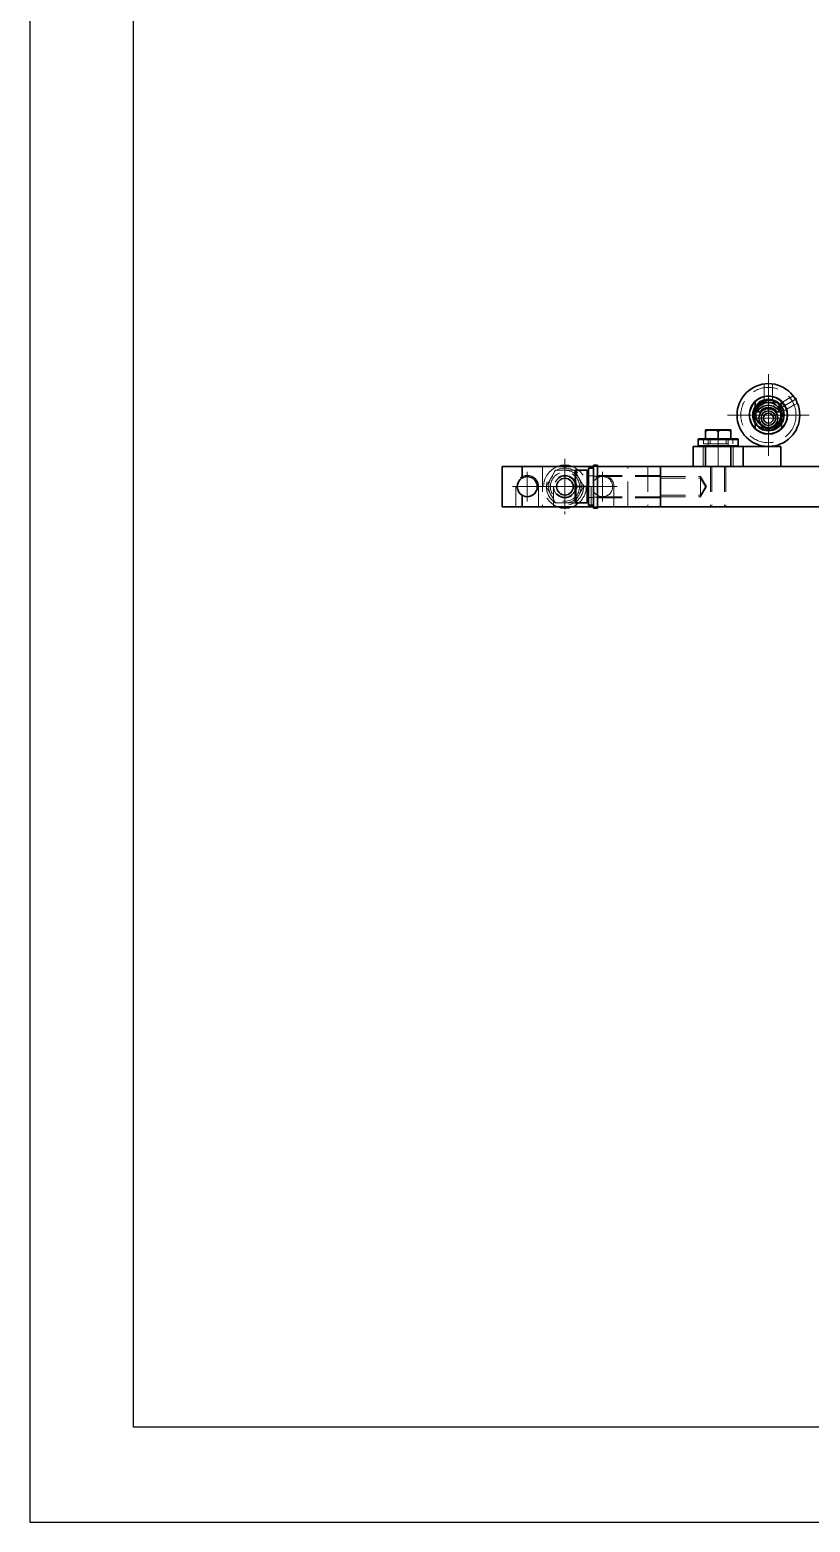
# Model space of a CAD drawing. Header units: millimetres. Extents: x 5606 to 13175, y -3239 to -2051.
# Drawn here: x 5606 to 5916, y -3239 to -2645 of the extents above; entities that cross this region are included whole.
import ezdxf

# ---------------------------------------------------------------- set-up
doc = ezdxf.new("R2010")
doc.units = ezdxf.units.MM
doc.linetypes.add('CENTER-HOKUTO', pattern=[23, 20, -1, 1, -1])
doc.linetypes.add('HIDDEN-HOKUTO', pattern=[3.8, 2.5, -1.3])
doc.layers.add('AM_7', color=2, linetype='CENTER-HOKUTO', lineweight=30)
doc.layers.add('AM_HID', color=1, linetype='HIDDEN-HOKUTO', lineweight=25)
doc.layers.add('title_frame', color=7, linetype='Continuous')

msp = doc.modelspace()

# ---------------------------------------------------------------- linework, layer by layer
at = {"color": 7, "lineweight": 35, "ltscale": 0.049123}
for p, q in [((5894.448, -2795.132), (5894.448, -2793.167)), ((5904.948, -2795.132), (5904.948, -2793.167)), ((5894.448, -2803.88), (5894.448, -2801.915)), ((5904.948, -2803.88), (5904.948, -2801.915))]:
    msp.add_line(p, q, dxfattribs=at)
at = {"color": 7, "lineweight": 35, "ltscale": 0.034324}
msp.add_line((5894.859, -2797.279), (5896.232, -2797.279), dxfattribs=at)
at = {"color": 7, "lineweight": 35, "ltscale": 0.082915}
for p, q in [((5896.381, -2793.539), (5899.698, -2793.539)), ((5899.698, -2803.539), (5896.381, -2803.539))]:
    msp.add_line(p, q, dxfattribs=at)
at = {"color": 7, "lineweight": 35, "ltscale": 0.082916}
for p, q in [((5899.698, -2793.539), (5903.015, -2793.539)), ((5903.015, -2803.539), (5899.698, -2803.539))]:
    msp.add_line(p, q, dxfattribs=at)
at = {"color": 7, "lineweight": 35, "ltscale": 0.034323}
msp.add_line((5903.164, -2797.279), (5904.537, -2797.279), dxfattribs=at)
at = {"color": 7, "lineweight": 35, "ltscale": 0.007071}
for p, q in [((5871.898, -2808.039), (5871.698, -2808.239)), ((5887.498, -2808.039), (5887.698, -2808.239))]:
    msp.add_line(p, q, dxfattribs=at)
at = {"color": 7, "lineweight": 35, "ltscale": 0.4}
for p, q in [((5871.698, -2808.239), (5887.698, -2808.239)), ((5871.698, -2810.838), (5887.698, -2810.838)), ((5793.698, -2819.023), (5793.698, -2835.023)), ((5831.698, -2819.023), (5831.698, -2835.023)), ((5856.698, -2835.023), (5856.698, -2819.023))]:
    msp.add_line(p, q, dxfattribs=at)
at = {"color": 7, "lineweight": 35, "ltscale": 0.064999}
for p, q in [((5871.698, -2808.239), (5871.698, -2810.838)), ((5887.698, -2808.239), (5887.698, -2810.838))]:
    msp.add_line(p, q, dxfattribs=at)
at = {"color": 7, "lineweight": 35, "ltscale": 0.389999}
msp.add_line((5887.498, -2808.039), (5871.898, -2808.039), dxfattribs=at)
at = {"color": 7, "lineweight": 35, "ltscale": 0.011186}
for p, q in [((5874.698, -2804.871), (5874.698, -2804.424)), ((5884.698, -2804.424), (5884.698, -2804.871))]:
    msp.add_line(p, q, dxfattribs=at)
at = {"color": 7, "lineweight": 35, "ltscale": 0.25}
for p, q in [((5874.698, -2804.424), (5884.698, -2804.424)), ((5884.698, -2811.023), (5874.698, -2811.023))]:
    msp.add_line(p, q, dxfattribs=at)
at = {"color": 7, "lineweight": 35, "ltscale": 0.076314}
for p, q in [((5874.698, -2807.924), (5874.698, -2804.871)), ((5879.698, -2807.924), (5879.698, -2804.871)), ((5884.698, -2807.924), (5884.698, -2804.871))]:
    msp.add_line(p, q, dxfattribs=at)
at = {"color": 7, "lineweight": 35, "ltscale": 0.125}
for p, q in [((5874.698, -2807.924), (5879.698, -2807.924)), ((5879.698, -2807.924), (5884.698, -2807.924)), ((5869.698, -2811.023), (5874.698, -2811.023)), ((5884.698, -2811.023), (5889.698, -2811.023))]:
    msp.add_line(p, q, dxfattribs=at)
at = {"color": 7, "lineweight": 35, "ltscale": 0.002875}
for p, q in [((5875.258, -2807.924), (5875.258, -2808.039)), ((5884.138, -2807.924), (5884.138, -2808.039))]:
    msp.add_line(p, q, dxfattribs=at)
at = {"color": 7, "lineweight": 35, "ltscale": 8.39233e-05}
msp.add_line((5881.078, -2804.424), (5881.081, -2804.424), dxfattribs=at)
at = {"color": 7, "lineweight": 35, "ltscale": 0.00025177}
msp.add_line((5881.081, -2804.424), (5881.091, -2804.424), dxfattribs=at)
at = {"color": 7, "lineweight": 35, "ltscale": 0.000421143}
msp.add_line((5881.091, -2804.424), (5881.108, -2804.424), dxfattribs=at)
at = {"color": 7, "lineweight": 35, "ltscale": 0.0005867}
msp.add_line((5881.108, -2804.424), (5881.132, -2804.424), dxfattribs=at)
at = {"color": 7, "lineweight": 35, "ltscale": 0.000756836}
msp.add_line((5881.132, -2804.424), (5881.162, -2804.424), dxfattribs=at)
at = {"color": 7, "lineweight": 35, "ltscale": 0.00092392}
msp.add_line((5881.162, -2804.424), (5881.199, -2804.424), dxfattribs=at)
at = {"color": 7, "lineweight": 35, "ltscale": 0.001091}
msp.add_line((5881.199, -2804.424), (5881.242, -2804.424), dxfattribs=at)
at = {"color": 7, "lineweight": 35, "ltscale": 0.00126}
msp.add_line((5881.242, -2804.424), (5881.293, -2804.424), dxfattribs=at)
at = {"color": 7, "lineweight": 35, "ltscale": 0.001428}
msp.add_line((5881.293, -2804.424), (5881.35, -2804.424), dxfattribs=at)
at = {"color": 7, "lineweight": 35, "ltscale": 0.001596}
msp.add_line((5881.35, -2804.424), (5881.414, -2804.424), dxfattribs=at)
at = {"color": 7, "lineweight": 35, "ltscale": 0.001715}
msp.add_line((5881.414, -2804.424), (5881.482, -2804.424), dxfattribs=at)
at = {"color": 7, "lineweight": 35, "ltscale": 0.001788}
msp.add_line((5881.482, -2804.424), (5881.554, -2804.424), dxfattribs=at)
at = {"color": 7, "lineweight": 35, "ltscale": 0.001861}
msp.add_line((5881.554, -2804.424), (5881.628, -2804.424), dxfattribs=at)
at = {"color": 7, "lineweight": 35, "ltscale": 0.001931}
msp.add_line((5881.628, -2804.424), (5881.706, -2804.424), dxfattribs=at)
at = {"color": 7, "lineweight": 35, "ltscale": 0.002005}
msp.add_line((5881.706, -2804.424), (5881.786, -2804.424), dxfattribs=at)
at = {"color": 7, "lineweight": 35, "ltscale": 0.002076}
msp.add_line((5881.786, -2804.424), (5881.869, -2804.424), dxfattribs=at)
at = {"color": 7, "lineweight": 35, "ltscale": 0.002148}
msp.add_line((5881.869, -2804.424), (5881.955, -2804.424), dxfattribs=at)
at = {"color": 7, "lineweight": 35, "ltscale": 0.00222}
msp.add_line((5881.955, -2804.424), (5882.044, -2804.424), dxfattribs=at)
at = {"color": 7, "lineweight": 35, "ltscale": 0.002293}
msp.add_line((5882.044, -2804.424), (5882.135, -2804.424), dxfattribs=at)
at = {"color": 7, "lineweight": 35, "ltscale": 0.002363}
msp.add_line((5882.135, -2804.424), (5882.23, -2804.424), dxfattribs=at)
at = {"color": 7, "lineweight": 35, "ltscale": 0.002344}
msp.add_line((5882.23, -2804.424), (5882.324, -2804.424), dxfattribs=at)
at = {"color": 7, "lineweight": 35, "ltscale": 0.002233}
msp.add_line((5882.324, -2804.424), (5882.413, -2804.424), dxfattribs=at)
at = {"color": 7, "lineweight": 35, "ltscale": 0.00212}
msp.add_line((5882.413, -2804.424), (5882.498, -2804.424), dxfattribs=at)
at = {"color": 7, "lineweight": 35, "ltscale": 0.002008}
msp.add_line((5882.498, -2804.424), (5882.578, -2804.424), dxfattribs=at)
at = {"color": 7, "lineweight": 35, "ltscale": 0.001896}
msp.add_line((5882.578, -2804.424), (5882.654, -2804.424), dxfattribs=at)
at = {"color": 7, "lineweight": 35, "ltscale": 0.001783}
msp.add_line((5882.654, -2804.424), (5882.725, -2804.424), dxfattribs=at)
at = {"color": 7, "lineweight": 35, "ltscale": 0.001672}
msp.add_line((5882.725, -2804.424), (5882.792, -2804.424), dxfattribs=at)
at = {"color": 7, "lineweight": 35, "ltscale": 0.00156}
msp.add_line((5882.792, -2804.424), (5882.854, -2804.424), dxfattribs=at)
at = {"color": 7, "lineweight": 35, "ltscale": 0.001448}
msp.add_line((5882.854, -2804.424), (5882.912, -2804.424), dxfattribs=at)
at = {"color": 7, "lineweight": 35, "ltscale": 0.001335}
msp.add_line((5882.912, -2804.424), (5882.966, -2804.424), dxfattribs=at)
at = {"color": 7, "lineweight": 35, "ltscale": 0.001217}
msp.add_line((5882.966, -2804.424), (5883.014, -2804.424), dxfattribs=at)
at = {"color": 7, "lineweight": 35, "ltscale": 0.001088}
msp.add_line((5883.014, -2804.424), (5883.058, -2804.424), dxfattribs=at)
at = {"color": 7, "lineweight": 35, "ltscale": 0.000959778}
msp.add_line((5883.058, -2804.424), (5883.096, -2804.424), dxfattribs=at)
at = {"color": 7, "lineweight": 35, "ltscale": 0.000831604}
msp.add_line((5883.096, -2804.424), (5883.13, -2804.424), dxfattribs=at)
at = {"color": 7, "lineweight": 35, "ltscale": 0.000704956}
msp.add_line((5883.13, -2804.424), (5883.158, -2804.424), dxfattribs=at)
at = {"color": 7, "lineweight": 35, "ltscale": 0.000575256}
msp.add_line((5883.158, -2804.424), (5883.181, -2804.424), dxfattribs=at)
at = {"color": 7, "lineweight": 35, "ltscale": 0.000448608}
msp.add_line((5883.181, -2804.424), (5883.199, -2804.424), dxfattribs=at)
at = {"color": 7, "lineweight": 35, "ltscale": 0.000320435}
msp.add_line((5883.199, -2804.424), (5883.212, -2804.424), dxfattribs=at)
at = {"color": 7, "lineweight": 35, "ltscale": 0.000190735}
msp.add_line((5883.212, -2804.424), (5883.219, -2804.424), dxfattribs=at)
at = {"color": 7, "lineweight": 35, "ltscale": 0.2}
for p, q in [((5869.698, -2819.023), (5869.698, -2811.023)), ((5874.698, -2819.023), (5874.698, -2811.023)), ((5884.698, -2819.023), (5884.698, -2811.023)), ((5889.698, -2819.023), (5889.698, -2811.023)), ((5904.698, -2819.023), (5904.698, -2811.023)), ((5793.698, -2819.023), (5801.698, -2819.023)), ((5801.698, -2835.023), (5793.698, -2835.023))]:
    msp.add_line(p, q, dxfattribs=at)
at = {"color": 7, "lineweight": 35, "ltscale": 0.006541}
for p, q in [((5871.883, -2811.023), (5871.698, -2810.838)), ((5887.513, -2811.023), (5887.698, -2810.838))]:
    msp.add_line(p, q, dxfattribs=at)
at = {"color": 7, "lineweight": 35, "ltscale": 0.375}
msp.add_line((5904.698, -2811.023), (5889.698, -2811.023), dxfattribs=at)
at = {"color": 7, "lineweight": 35, "ltscale": 0.113397}
for p, q in [((5801.698, -2819.023), (5801.698, -2823.559)), ((5801.698, -2830.488), (5801.698, -2835.023))]:
    msp.add_line(p, q, dxfattribs=at)
at = {"color": 7, "lineweight": 35}
for p, q in [((5801.698, -2819.023), (5826.698, -2819.023)), ((5856.698, -2819.023), (5831.698, -2819.023)), ((5856.698, -2819.023), (5936.698, -2819.023)), ((5826.698, -2835.023), (5801.698, -2835.023)), ((5856.698, -2835.023), (5831.698, -2835.023)), ((5856.698, -2835.023), (5936.698, -2835.023))]:
    msp.add_line(p, q, dxfattribs=at)
at = {"color": 7, "lineweight": 35, "ltscale": 0.014542}
for p, q in [((5822.798, -2820.523), (5823.38, -2820.523)), ((5823.38, -2833.523), (5822.798, -2833.523))]:
    msp.add_line(p, q, dxfattribs=at)
at = {"color": 7, "lineweight": 35, "ltscale": 0.325}
msp.add_line((5822.798, -2833.523), (5822.798, -2820.523), dxfattribs=at)
at = {"color": 7, "lineweight": 35, "ltscale": 0.102957}
for p, q in [((5827.498, -2820.523), (5823.38, -2820.523)), ((5827.498, -2827.023), (5823.38, -2827.023)), ((5823.38, -2833.523), (5827.498, -2833.523))]:
    msp.add_line(p, q, dxfattribs=at)
at = {"color": 7, "lineweight": 35, "ltscale": 0.085}
for p, q in [((5826.698, -2819.023), (5830.098, -2819.023)), ((5826.698, -2835.023), (5830.098, -2835.023))]:
    msp.add_line(p, q, dxfattribs=at)
at = {"color": 7, "lineweight": 35, "ltscale": 0.1625}
for p, q in [((5827.498, -2827.023), (5827.498, -2820.523)), ((5827.498, -2833.523), (5827.498, -2827.023))]:
    msp.add_line(p, q, dxfattribs=at)
at = {"color": 7, "lineweight": 35, "ltscale": 0.015}
for p, q in [((5827.498, -2821.208), (5828.098, -2821.208)), ((5827.498, -2832.838), (5828.098, -2832.838))]:
    msp.add_line(p, q, dxfattribs=at)
at = {"color": 7, "lineweight": 35, "ltscale": 0.370001}
msp.add_line((5828.098, -2819.623), (5828.098, -2834.424), dxfattribs=at)
at = {"color": 7, "lineweight": 35, "ltscale": 0.05}
for p, q in [((5828.098, -2819.623), (5830.098, -2819.623)), ((5828.098, -2834.424), (5830.098, -2834.424))]:
    msp.add_line(p, q, dxfattribs=at)
at = {"color": 7, "lineweight": 35, "ltscale": 0.425}
msp.add_line((5830.098, -2835.523), (5830.098, -2818.523), dxfattribs=at)
at = {"color": 7, "lineweight": 35, "ltscale": 0.04}
for p, q in [((5830.098, -2818.523), (5831.698, -2818.523)), ((5830.098, -2835.523), (5831.698, -2835.523))]:
    msp.add_line(p, q, dxfattribs=at)
at = {"color": 7, "lineweight": 35, "ltscale": 0.012514}
for p, q in [((5831.698, -2819.024), (5831.698, -2818.523)), ((5831.698, -2835.523), (5831.698, -2835.023))]:
    msp.add_line(p, q, dxfattribs=at)
at = {"color": 7, "lineweight": 35, "ltscale": 0.1375}
for p, q in [((5793.698, -2835.023), (5799.198, -2835.023)), ((5838.198, -2835.023), (5843.698, -2835.023))]:
    msp.add_line(p, q, dxfattribs=at)
at = {"color": 7, "lineweight": 35, "ltscale": 0.15}
for p, q in [((5808.198, -2835.023), (5814.198, -2835.023)), ((5823.198, -2835.023), (5829.198, -2835.023))]:
    msp.add_line(p, q, dxfattribs=at)
at = {"color": 7, "lineweight": 35}
for points in [[(5879.698, -2804.871), (5879.045, -2804.676), (5878.384, -2804.531), (5877.739, -2804.447), (5877.091, -2804.425), (5876.458, -2804.466), (5875.829, -2804.565), (5875.261, -2804.7), (5874.698, -2804.871)], [(5884.698, -2804.871), (5884.045, -2804.676), (5883.384, -2804.531), (5882.739, -2804.447), (5882.091, -2804.425), (5881.458, -2804.466), (5880.829, -2804.565), (5880.261, -2804.7), (5879.698, -2804.871)], [(5823.38, -2820.523), (5823.154, -2821.269), (5822.976, -2822.024), (5822.859, -2822.769), (5822.803, -2823.52), (5822.84, -2824.605), (5823.009, -2825.681), (5823.175, -2826.356), (5823.38, -2827.023)], [(5823.38, -2827.023), (5823.154, -2827.769), (5822.976, -2828.524), (5822.859, -2829.269), (5822.803, -2830.02), (5822.84, -2831.105), (5823.009, -2832.181), (5823.175, -2832.856), (5823.38, -2833.523)]]:
    msp.add_lwpolyline(points, dxfattribs=at)
for centre, radius in [((5899.698, -2798.523), 12.5), ((5899.698, -2798.523), 7.6), ((5899.698, -2799.739), 3.75), ((5899.698, -2799.739), 2.9), ((5899.698, -2799.739), 2), ((5803.698, -2827.023), 4), ((5818.698, -2827.023), 3.324)]:
    msp.add_circle(centre, radius, dxfattribs=at)
for centre, radius, start, end in [((5899.698, -2798.523), 7.5, 45.572996, 134.427002), ((5899.698, -2798.523), 7.5, 134.427002, 225.572998), ((5899.698, -2798.523), 6.25, 147.140115, 212.859885), ((5899.698, -2798.539), 6, 123.557316, 236.442684), ((5899.698, -2798.523), 6.25, 32.85988, 147.140115), ((5899.698, -2798.539), 5, 165.404109, 14.595894), ((5899.698, -2798.539), 5, 14.595894, 165.404109), ((5899.698, -2799.739), 5.1, 28.83919, 151.160815), ((5899.698, -2799.739), 4.25, 35.36784, 144.632165), ((5899.698, -2798.539), 6, 56.442689, 123.557316), ((5899.698, -2798.539), 6, 303.557311, 56.442689), ((5899.698, -2798.523), 7.5, 314.427004, 45.572996), ((5899.698, -2798.523), 6.25, 327.14012, 32.85988), ((5899.698, -2798.523), 6.25, 212.859885, 327.14012), ((5899.698, -2798.539), 6, 236.442684, 303.557311), ((5899.698, -2798.523), 7.5, 225.572998, 314.427004), ((5818.698, -2827.023), 8.5, 70.250306, 109.749365), ((5818.698, -2827.023), 8.5, 250.249522, 289.750152)]:
    msp.add_arc(centre, radius, start, end, dxfattribs=at)
at = {"layer": 'AM_7', "color": 2, "lineweight": 13}
for p, q in [((5899.698, -2782.273), (5899.698, -2814.773)), ((5899.698, -2796.035), (5899.698, -2785.202)), ((5899.698, -2792.039), (5899.698, -2805.039)), ((5899.698, -2794.864), (5899.698, -2804.613)), ((5904.372, -2795.825), (5911.006, -2791.995)), ((5915.948, -2798.523), (5883.448, -2798.523)), ((5906.198, -2798.539), (5893.198, -2798.539)), ((5904.573, -2799.739), (5894.823, -2799.739)), ((5899.698, -2806.434), (5899.698, -2801.504)), ((5879.698, -2804.25), (5879.698, -2804.934)), ((5879.698, -2807.612), (5879.698, -2811.351)), ((5803.698, -2821.174), (5803.698, -2832.873)), ((5818.698, -2815.974), (5818.698, -2838.073)), ((5833.698, -2821.174), (5833.698, -2832.873)), ((5809.548, -2827.023), (5797.848, -2827.023)), ((5829.748, -2827.023), (5807.648, -2827.023)), ((5822.672, -2827.023), (5823.444, -2827.023)), ((5827.078, -2827.023), (5832.118, -2827.023)), ((5839.548, -2827.023), (5827.848, -2827.023))]:
    msp.add_line(p, q, dxfattribs=at)
at = {"layer": 'AM_HID', "color": 1, "lineweight": 13, "ltscale": 4}
for p, q in [((5898.077, -2786.129), (5898.077, -2791.099)), ((5898.077, -2792.488), (5898.077, -2787.644)), ((5901.319, -2786.129), (5901.319, -2791.099)), ((5901.319, -2792.488), (5901.319, -2787.644)), ((5904.115, -2794.102), (5908.309, -2791.68)), ((5909.621, -2790.923), (5905.318, -2793.407)), ((5905.736, -2796.909), (5909.93, -2794.487)), ((5911.242, -2793.73), (5906.938, -2796.215)), ((5871.698, -2808.239), (5887.698, -2808.239)), ((5885.598, -2808.424), (5873.798, -2808.424)), ((5873.798, -2808.424), (5873.798, -2810.023)), ((5875.258, -2808.039), (5875.258, -2808.424)), ((5875.698, -2808.239), (5875.498, -2808.039)), ((5883.698, -2808.239), (5875.698, -2808.239)), ((5883.698, -2808.239), (5875.698, -2808.239)), ((5875.698, -2808.239), (5875.698, -2810.838)), ((5876.054, -2804.424), (5876.054, -2804.674)), ((5876.086, -2804.674), (5876.054, -2804.674)), ((5876.086, -2804.424), (5876.086, -2804.674)), ((5877.046, -2804.674), (5876.086, -2804.674)), ((5876.182, -2804.424), (5876.182, -2804.674)), ((5876.182, -2804.424), (5876.182, -2804.674)), ((5876.213, -2804.424), (5876.213, -2804.674)), ((5876.213, -2804.424), (5876.213, -2804.674)), ((5876.242, -2804.424), (5876.242, -2804.674)), ((5876.242, -2804.424), (5876.242, -2804.674)), ((5876.269, -2804.424), (5876.269, -2804.674)), ((5876.269, -2804.424), (5876.269, -2804.674)), ((5876.294, -2804.424), (5876.294, -2804.674)), ((5876.294, -2804.424), (5876.294, -2804.674)), ((5876.318, -2804.424), (5876.318, -2804.674)), ((5876.318, -2804.424), (5876.318, -2804.674)), ((5876.339, -2804.424), (5876.339, -2804.674)), ((5876.339, -2804.424), (5876.339, -2804.674)), ((5876.359, -2804.424), (5876.359, -2804.674)), ((5876.359, -2804.424), (5876.359, -2804.674)), ((5876.376, -2804.424), (5876.376, -2804.674)), ((5876.376, -2804.424), (5876.376, -2804.674)), ((5876.392, -2804.424), (5876.392, -2804.674)), ((5876.392, -2804.424), (5876.392, -2804.674)), ((5876.406, -2804.424), (5876.406, -2804.674)), ((5876.406, -2804.424), (5876.406, -2804.674)), ((5876.418, -2804.424), (5876.418, -2804.674)), ((5876.418, -2804.424), (5876.418, -2804.674)), ((5876.429, -2804.424), (5876.429, -2804.674)), ((5876.429, -2804.424), (5876.429, -2804.674)), ((5876.438, -2804.424), (5876.438, -2804.674)), ((5876.438, -2804.424), (5876.438, -2804.674)), ((5876.447, -2804.424), (5876.447, -2804.674)), ((5876.447, -2804.424), (5876.447, -2804.674)), ((5876.448, -2808.424), (5876.448, -2810.023)), ((5876.448, -2808.424), (5882.948, -2808.424)), ((5876.454, -2804.424), (5876.454, -2804.674)), ((5876.454, -2804.424), (5876.454, -2804.674)), ((5876.46, -2804.424), (5876.46, -2804.674)), ((5876.46, -2804.424), (5876.46, -2804.674)), ((5876.464, -2804.424), (5876.464, -2804.674)), ((5876.464, -2804.424), (5876.464, -2804.674)), ((5876.467, -2804.424), (5876.467, -2804.674)), ((5876.467, -2804.424), (5876.467, -2804.674)), ((5876.469, -2804.424), (5876.469, -2804.674)), ((5876.469, -2804.424), (5876.469, -2804.674)), ((5876.47, -2804.424), (5876.47, -2804.674)), ((5876.662, -2804.424), (5876.662, -2804.674)), ((5876.663, -2804.424), (5876.663, -2804.674)), ((5876.665, -2804.424), (5876.665, -2804.674)), ((5876.669, -2804.424), (5876.669, -2804.674)), ((5876.675, -2804.424), (5876.675, -2804.674)), ((5876.682, -2804.424), (5876.682, -2804.674)), ((5876.691, -2804.424), (5876.691, -2804.674)), ((5876.701, -2804.424), (5876.701, -2804.674)), ((5876.713, -2804.424), (5876.713, -2804.674)), ((5876.726, -2804.424), (5876.726, -2804.674)), ((5877.718, -2804.674), (5876.726, -2804.674)), ((5876.727, -2804.424), (5876.727, -2804.674)), ((5876.742, -2804.424), (5876.742, -2804.674)), ((5876.758, -2804.424), (5876.758, -2804.674)), ((5876.776, -2804.424), (5876.776, -2804.674)), ((5876.794, -2804.424), (5876.794, -2804.674)), ((5876.814, -2804.424), (5876.814, -2804.674)), ((5876.834, -2804.424), (5876.834, -2804.674)), ((5876.855, -2804.424), (5876.855, -2804.674)), ((5876.877, -2804.424), (5876.877, -2804.674)), ((5876.901, -2804.424), (5876.901, -2804.674)), ((5876.925, -2804.424), (5876.925, -2804.674)), ((5876.95, -2804.424), (5876.95, -2804.674)), ((5876.982, -2804.424), (5876.982, -2804.674)), ((5877.046, -2804.424), (5877.046, -2804.674)), ((5877.718, -2804.424), (5877.718, -2804.674)), ((5877.91, -2804.674), (5877.718, -2804.674)), ((5877.91, -2804.424), (5877.91, -2804.674)), ((5877.91, -2804.424), (5877.91, -2804.674)), ((5878.614, -2804.674), (5877.91, -2804.674)), ((5877.974, -2804.424), (5877.974, -2804.674)), ((5878.614, -2804.424), (5878.614, -2804.674)), ((5879.99, -2804.674), (5878.614, -2804.674)), ((5878.774, -2804.424), (5878.774, -2804.674)), ((5878.805, -2804.424), (5878.805, -2804.674)), ((5878.834, -2804.424), (5878.834, -2804.674)), ((5878.861, -2804.424), (5878.861, -2804.674)), ((5878.886, -2804.424), (5878.886, -2804.674)), ((5878.91, -2804.424), (5878.91, -2804.674)), ((5878.931, -2804.424), (5878.931, -2804.674)), ((5878.951, -2804.424), (5878.951, -2804.674)), ((5878.966, -2804.424), (5878.966, -2804.674)), ((5878.968, -2804.424), (5878.968, -2804.674)), ((5878.984, -2804.424), (5878.984, -2804.674)), ((5878.998, -2804.424), (5878.998, -2804.674)), ((5878.998, -2804.424), (5878.998, -2804.674)), ((5879.01, -2804.424), (5879.01, -2804.674)), ((5879.021, -2804.424), (5879.021, -2804.674)), ((5879.03, -2804.424), (5879.03, -2804.674)), ((5879.039, -2804.424), (5879.039, -2804.674)), ((5879.046, -2804.424), (5879.046, -2804.674)), ((5879.052, -2804.424), (5879.052, -2804.674)), ((5879.056, -2804.424), (5879.056, -2804.674)), ((5879.059, -2804.424), (5879.059, -2804.674)), ((5879.061, -2804.424), (5879.061, -2804.674)), ((5879.062, -2804.424), (5879.062, -2804.674)), ((5879.574, -2804.424), (5879.574, -2804.674)), ((5879.575, -2804.424), (5879.575, -2804.674)), ((5879.575, -2804.424), (5879.575, -2804.674)), ((5879.577, -2804.424), (5879.577, -2804.674)), ((5879.577, -2804.424), (5879.577, -2804.674)), ((5879.581, -2804.424), (5879.581, -2804.674)), ((5879.581, -2804.424), (5879.581, -2804.674)), ((5879.587, -2804.424), (5879.587, -2804.674)), ((5879.587, -2804.424), (5879.587, -2804.674)), ((5879.594, -2804.424), (5879.594, -2804.674)), ((5879.594, -2804.424), (5879.594, -2804.674)), ((5879.603, -2804.424), (5879.603, -2804.674)), ((5879.603, -2804.424), (5879.603, -2804.674)), ((5879.613, -2804.424), (5879.613, -2804.674)), ((5879.613, -2804.424), (5879.613, -2804.674)), ((5879.625, -2804.424), (5879.625, -2804.674)), ((5879.625, -2804.424), (5879.625, -2804.674)), ((5879.639, -2804.424), (5879.639, -2804.674)), ((5879.639, -2804.424), (5879.639, -2804.674)), ((5879.654, -2804.424), (5879.654, -2804.674)), ((5879.654, -2804.424), (5879.654, -2804.674)), ((5879.67, -2804.424), (5879.67, -2804.674)), ((5879.67, -2804.424), (5879.67, -2804.674)), ((5879.688, -2804.424), (5879.688, -2804.674)), ((5879.688, -2804.424), (5879.688, -2804.674)), ((5879.698, -2807.924), (5879.698, -2804.871)), ((5879.706, -2804.424), (5879.706, -2804.674)), ((5879.706, -2804.424), (5879.706, -2804.674)), ((5879.725, -2804.424), (5879.725, -2804.674)), ((5879.726, -2804.424), (5879.726, -2804.674)), ((5879.746, -2804.424), (5879.746, -2804.674)), ((5879.746, -2804.424), (5879.746, -2804.674)), ((5879.767, -2804.424), (5879.767, -2804.674)), ((5879.767, -2804.424), (5879.767, -2804.674)), ((5879.789, -2804.424), (5879.789, -2804.674)), ((5879.789, -2804.424), (5879.789, -2804.674)), ((5879.813, -2804.424), (5879.813, -2804.674)), ((5879.813, -2804.424), (5879.813, -2804.674)), ((5879.837, -2804.424), (5879.837, -2804.674)), ((5879.837, -2804.424), (5879.837, -2804.674)), ((5879.862, -2804.424), (5879.862, -2804.674)), ((5879.862, -2804.424), (5879.862, -2804.674)), ((5879.99, -2804.424), (5879.99, -2804.674)), ((5880.47, -2804.424), (5880.47, -2804.674)), ((5880.474, -2804.674), (5880.47, -2804.674)), ((5880.474, -2804.424), (5880.474, -2804.674)), ((5880.488, -2804.674), (5880.474, -2804.674)), ((5880.475, -2804.424), (5880.475, -2804.674)), ((5880.488, -2804.424), (5880.488, -2804.674)), ((5880.51, -2804.674), (5880.488, -2804.674)), ((5880.492, -2804.424), (5880.492, -2804.674)), ((5880.51, -2804.424), (5880.51, -2804.674)), ((5880.541, -2804.674), (5880.51, -2804.674)), ((5880.519, -2804.424), (5880.519, -2804.674)), ((5880.541, -2804.424), (5880.541, -2804.674)), ((5880.582, -2804.674), (5880.541, -2804.674)), ((5880.557, -2804.424), (5880.557, -2804.674)), ((5880.582, -2804.424), (5880.582, -2804.674)), ((5880.631, -2804.674), (5880.582, -2804.674)), ((5880.606, -2804.424), (5880.606, -2804.674)), ((5880.631, -2804.424), (5880.631, -2804.674)), ((5880.689, -2804.674), (5880.631, -2804.674)), ((5880.666, -2804.424), (5880.666, -2804.674)), ((5880.689, -2804.424), (5880.689, -2804.674)), ((5880.757, -2804.674), (5880.689, -2804.674)), ((5880.736, -2804.424), (5880.736, -2804.674)), ((5880.757, -2804.424), (5880.757, -2804.674)), ((5880.833, -2804.674), (5880.757, -2804.674)), ((5880.818, -2804.424), (5880.818, -2804.674)), ((5880.833, -2804.424), (5880.833, -2804.674)), ((5880.918, -2804.674), (5880.833, -2804.674)), ((5880.91, -2804.424), (5880.91, -2804.674)), ((5880.918, -2804.424), (5880.918, -2804.674)), ((5881.012, -2804.674), (5880.918, -2804.674)), ((5881.012, -2804.424), (5881.012, -2804.674)), ((5881.114, -2804.674), (5881.012, -2804.674)), ((5881.014, -2804.424), (5881.014, -2804.674)), ((5881.078, -2804.424), (5881.078, -2804.674)), ((5881.078, -2804.424), (5881.078, -2804.674)), ((5881.081, -2804.424), (5881.081, -2804.674)), ((5881.082, -2804.424), (5881.082, -2804.674)), ((5881.091, -2804.424), (5881.091, -2804.674)), ((5881.093, -2804.424), (5881.093, -2804.674)), ((5881.108, -2804.424), (5881.108, -2804.674)), ((5881.112, -2804.424), (5881.112, -2804.674)), ((5881.114, -2804.674), (5881.112, -2804.674)), ((5881.114, -2804.424), (5881.114, -2804.674)), ((5881.224, -2804.674), (5881.114, -2804.674)), ((5881.118, -2804.424), (5881.118, -2804.674)), ((5881.126, -2804.424), (5881.126, -2804.674)), ((5881.13, -2804.424), (5881.13, -2804.674)), ((5881.132, -2804.424), (5881.132, -2804.674)), ((5881.139, -2804.424), (5881.139, -2804.674)), ((5881.16, -2804.424), (5881.16, -2804.674)), ((5881.162, -2804.424), (5881.162, -2804.674)), ((5881.174, -2804.424), (5881.174, -2804.674)), ((5881.182, -2804.424), (5881.182, -2804.674)), ((5881.199, -2804.424), (5881.199, -2804.674)), ((5881.206, -2804.424), (5881.206, -2804.674)), ((5881.216, -2804.424), (5881.216, -2804.674)), ((5881.224, -2804.424), (5881.224, -2804.674)), ((5881.343, -2804.674), (5881.224, -2804.674)), ((5881.236, -2804.424), (5881.236, -2804.674)), ((5881.242, -2804.424), (5881.242, -2804.674)), ((5881.247, -2804.424), (5881.247, -2804.674)), ((5881.254, -2804.424), (5881.254, -2804.674)), ((5881.266, -2804.424), (5881.266, -2804.674)), ((5881.29, -2804.424), (5881.29, -2804.674)), ((5881.293, -2804.424), (5881.293, -2804.674)), ((5881.306, -2804.424), (5881.306, -2804.674)), ((5881.324, -2804.424), (5881.324, -2804.674)), ((5881.343, -2804.424), (5881.343, -2804.674)), ((5881.47, -2804.674), (5881.343, -2804.674)), ((5881.346, -2804.424), (5881.346, -2804.674)), ((5881.35, -2804.424), (5881.35, -2804.674)), ((5881.36, -2804.424), (5881.36, -2804.674)), ((5881.375, -2804.424), (5881.375, -2804.674)), ((5881.389, -2804.424), (5881.389, -2804.674)), ((5881.402, -2804.424), (5881.402, -2804.674)), ((5881.414, -2804.424), (5881.414, -2804.674)), ((5881.417, -2804.424), (5881.417, -2804.674)), ((5881.46, -2804.424), (5881.46, -2804.674)), ((5881.462, -2804.424), (5881.462, -2804.674)), ((5881.47, -2804.424), (5881.47, -2804.674)), ((5881.605, -2804.674), (5881.47, -2804.674)), ((5881.477, -2804.424), (5881.477, -2804.674)), ((5881.482, -2804.424), (5881.482, -2804.674)), ((5881.51, -2804.424), (5881.51, -2804.674)), ((5881.518, -2804.424), (5881.518, -2804.674)), ((5881.54, -2804.424), (5881.54, -2804.674)), ((5881.54, -2804.424), (5881.54, -2804.674)), ((5881.554, -2804.424), (5881.554, -2804.674)), ((5881.578, -2804.424), (5881.578, -2804.674)), ((5881.605, -2804.424), (5881.605, -2804.674)), ((5881.749, -2804.674), (5881.605, -2804.674)), ((5881.606, -2804.424), (5881.606, -2804.674)), ((5881.622, -2804.424), (5881.622, -2804.674)), ((5881.628, -2804.424), (5881.628, -2804.674)), ((5881.638, -2804.424), (5881.638, -2804.674)), ((5881.654, -2804.424), (5881.654, -2804.674)), ((5881.673, -2804.424), (5881.673, -2804.674)), ((5881.699, -2804.424), (5881.699, -2804.674)), ((5881.706, -2804.424), (5881.706, -2804.674)), ((5881.707, -2804.424), (5881.707, -2804.674)), ((5881.742, -2804.424), (5881.742, -2804.674)), ((5881.749, -2804.424), (5881.749, -2804.674)), ((5881.901, -2804.674), (5881.749, -2804.674)), ((5881.761, -2804.424), (5881.761, -2804.674)), ((5881.786, -2804.424), (5881.786, -2804.674)), ((5881.795, -2804.424), (5881.795, -2804.674)), ((5881.805, -2804.424), (5881.805, -2804.674)), ((5881.812, -2804.424), (5881.812, -2804.674)), ((5881.825, -2804.424), (5881.825, -2804.674)), ((5881.869, -2804.424), (5881.869, -2804.674)), ((5881.882, -2804.424), (5881.882, -2804.674)), ((5881.886, -2804.424), (5881.886, -2804.674)), ((5881.889, -2804.424), (5881.889, -2804.674)), ((5881.901, -2804.424), (5881.901, -2804.674)), ((5882.061, -2804.674), (5881.901, -2804.674)), ((5881.954, -2804.424), (5881.954, -2804.674)), ((5881.954, -2804.424), (5881.954, -2804.674)), ((5881.955, -2804.424), (5881.955, -2804.674)), ((5881.964, -2804.424), (5881.964, -2804.674)), ((5881.98, -2804.424), (5881.98, -2804.674)), ((5882.02, -2804.424), (5882.02, -2804.674)), ((5882.026, -2804.424), (5882.026, -2804.674)), ((5882.044, -2804.424), (5882.044, -2804.674)), ((5882.061, -2804.424), (5882.061, -2804.674)), ((5882.23, -2804.674), (5882.061, -2804.674)), ((5882.078, -2804.424), (5882.078, -2804.674)), ((5882.087, -2804.424), (5882.087, -2804.674)), ((5882.1, -2804.424), (5882.1, -2804.674)), ((5882.13, -2804.424), (5882.13, -2804.674)), ((5882.135, -2804.424), (5882.135, -2804.674)), ((5882.155, -2804.424), (5882.155, -2804.674)), ((5882.174, -2804.424), (5882.174, -2804.674)), ((5882.179, -2804.424), (5882.179, -2804.674)), ((5882.224, -2804.424), (5882.224, -2804.674)), ((5882.23, -2804.424), (5882.23, -2804.674)), ((5882.23, -2804.424), (5882.23, -2804.674)), ((5882.35, -2804.674), (5882.23, -2804.674)), ((5882.249, -2804.424), (5882.249, -2804.674)), ((5882.283, -2804.424), (5882.283, -2804.674)), ((5882.294, -2804.424), (5882.294, -2804.674)), ((5882.304, -2804.424), (5882.304, -2804.674)), ((5882.324, -2804.424), (5882.324, -2804.674)), ((5882.326, -2804.424), (5882.326, -2804.674)), ((5882.35, -2804.424), (5882.35, -2804.674)), ((5882.467, -2804.674), (5882.35, -2804.674)), ((5882.37, -2804.424), (5882.37, -2804.674)), ((5882.39, -2804.424), (5882.39, -2804.674)), ((5882.413, -2804.424), (5882.413, -2804.674)), ((5882.439, -2804.424), (5882.439, -2804.674)), ((5882.443, -2804.424), (5882.443, -2804.674)), ((5882.467, -2804.424), (5882.467, -2804.674)), ((5882.582, -2804.674), (5882.467, -2804.674)), ((5882.475, -2804.424), (5882.475, -2804.674)), ((5882.486, -2804.424), (5882.486, -2804.674)), ((5882.486, -2804.424), (5882.486, -2804.674)), ((5882.498, -2804.424), (5882.498, -2804.674)), ((5882.514, -2804.424), (5882.514, -2804.674)), ((5882.529, -2804.424), (5882.529, -2804.674)), ((5882.569, -2804.424), (5882.569, -2804.674)), ((5882.574, -2804.424), (5882.574, -2804.674)), ((5882.578, -2804.424), (5882.578, -2804.674)), ((5882.582, -2804.424), (5882.582, -2804.674)), ((5882.693, -2804.674), (5882.582, -2804.674)), ((5882.583, -2804.424), (5882.583, -2804.674)), ((5882.606, -2804.424), (5882.606, -2804.674)), ((5882.616, -2804.424), (5882.616, -2804.674)), ((5882.639, -2804.424), (5882.639, -2804.674)), ((5882.65, -2804.424), (5882.65, -2804.674)), ((5882.654, -2804.424), (5882.654, -2804.674)), ((5882.658, -2804.424), (5882.658, -2804.674)), ((5882.67, -2804.424), (5882.67, -2804.674)), ((5882.693, -2804.424), (5882.693, -2804.674)), ((5882.802, -2804.674), (5882.693, -2804.674)), ((5882.697, -2804.424), (5882.697, -2804.674)), ((5882.714, -2804.424), (5882.714, -2804.674)), ((5882.721, -2804.424), (5882.721, -2804.674)), ((5882.725, -2804.424), (5882.725, -2804.674)), ((5882.739, -2804.424), (5882.739, -2804.674)), ((5882.742, -2804.424), (5882.742, -2804.674)), ((5882.748, -2804.424), (5882.748, -2804.674)), ((5882.76, -2804.424), (5882.76, -2804.674)), ((5882.776, -2804.424), (5882.776, -2804.674)), ((5882.777, -2804.424), (5882.777, -2804.674)), ((5882.791, -2804.424), (5882.791, -2804.674)), ((5882.792, -2804.424), (5882.792, -2804.674)), ((5882.802, -2804.424), (5882.802, -2804.674)), ((5882.908, -2804.674), (5882.802, -2804.674)), ((5882.803, -2804.424), (5882.803, -2804.674)), ((5882.806, -2804.424), (5882.806, -2804.674)), ((5882.806, -2804.424), (5882.806, -2804.674)), ((5882.806, -2804.424), (5882.806, -2804.674)), ((5882.807, -2804.424), (5882.807, -2804.674)), ((5882.807, -2804.424), (5882.807, -2804.674)), ((5882.808, -2804.424), (5882.808, -2804.674)), ((5882.809, -2804.424), (5882.809, -2804.674)), ((5882.81, -2804.424), (5882.81, -2804.674)), ((5882.812, -2804.424), (5882.812, -2804.674)), ((5882.813, -2804.424), (5882.813, -2804.674)), ((5882.814, -2804.424), (5882.814, -2804.674)), ((5882.814, -2804.424), (5882.814, -2804.674)), ((5882.816, -2804.424), (5882.816, -2804.674)), ((5882.816, -2804.424), (5882.816, -2804.674)), ((5882.819, -2804.424), (5882.819, -2804.674)), ((5882.819, -2804.424), (5882.819, -2804.674)), ((5882.822, -2804.424), (5882.822, -2804.674)), ((5882.825, -2804.424), (5882.825, -2804.674)), ((5882.826, -2804.424), (5882.826, -2804.674)), ((5882.828, -2804.424), (5882.828, -2804.674)), ((5882.829, -2804.424), (5882.829, -2804.674)), ((5882.83, -2804.424), (5882.83, -2804.674)), ((5882.832, -2804.424), (5882.832, -2804.674)), ((5882.834, -2804.424), (5882.834, -2804.674)), ((5882.834, -2804.424), (5882.834, -2804.674)), ((5882.835, -2804.424), (5882.835, -2804.674)), ((5882.835, -2804.424), (5882.835, -2804.674)), ((5882.836, -2804.424), (5882.836, -2804.674)), ((5882.837, -2804.424), (5882.837, -2804.674)), ((5882.837, -2804.424), (5882.837, -2804.674)), ((5882.837, -2804.424), (5882.837, -2804.674)), ((5882.838, -2804.424), (5882.838, -2804.674)), ((5882.838, -2804.424), (5882.838, -2804.674)), ((5882.845, -2804.424), (5882.845, -2804.674)), ((5882.854, -2804.424), (5882.854, -2804.674)), ((5882.857, -2804.424), (5882.857, -2804.674)), ((5882.871, -2804.424), (5882.871, -2804.674)), ((5882.871, -2804.424), (5882.871, -2804.674)), ((5882.886, -2804.424), (5882.886, -2804.674)), ((5882.89, -2804.424), (5882.89, -2804.674)), ((5882.894, -2804.424), (5882.894, -2804.674)), ((5882.903, -2804.424), (5882.903, -2804.674)), ((5882.908, -2804.424), (5882.908, -2804.674)), ((5883.01, -2804.674), (5882.908, -2804.674)), ((5882.912, -2804.424), (5882.912, -2804.674)), ((5882.921, -2804.424), (5882.921, -2804.674)), ((5882.941, -2804.424), (5882.941, -2804.674)), ((5882.948, -2808.424), (5882.948, -2810.023)), ((5882.95, -2804.424), (5882.95, -2804.674)), ((5882.96, -2804.424), (5882.96, -2804.674)), ((5882.963, -2804.424), (5882.963, -2804.674)), ((5882.966, -2804.424), (5882.966, -2804.674)), ((5882.986, -2804.424), (5882.986, -2804.674)), ((5882.986, -2804.424), (5882.986, -2804.674)), ((5883.001, -2804.424), (5883.001, -2804.674)), ((5883.01, -2804.424), (5883.01, -2804.674)), ((5883.11, -2804.674), (5883.01, -2804.674)), ((5883.011, -2804.424), (5883.011, -2804.674)), ((5883.014, -2804.424), (5883.014, -2804.674)), ((5883.027, -2804.424), (5883.027, -2804.674)), ((5883.037, -2804.424), (5883.037, -2804.674)), ((5883.048, -2804.424), (5883.048, -2804.674)), ((5883.058, -2804.424), (5883.058, -2804.674)), ((5883.065, -2804.424), (5883.065, -2804.674)), ((5883.089, -2804.424), (5883.089, -2804.674)), ((5883.09, -2804.424), (5883.09, -2804.674)), ((5883.092, -2804.424), (5883.092, -2804.674)), ((5883.095, -2804.424), (5883.095, -2804.674)), ((5883.096, -2804.424), (5883.096, -2804.674)), ((5883.11, -2804.424), (5883.11, -2804.674)), ((5883.208, -2804.674), (5883.11, -2804.674)), ((5883.124, -2804.424), (5883.124, -2804.674)), ((5883.126, -2804.424), (5883.126, -2804.674)), ((5883.13, -2804.424), (5883.13, -2804.674)), ((5883.15, -2804.424), (5883.15, -2804.674)), ((5883.154, -2804.424), (5883.154, -2804.674)), ((5883.158, -2804.424), (5883.158, -2804.674)), ((5883.163, -2804.424), (5883.163, -2804.674)), ((5883.178, -2804.424), (5883.178, -2804.674)), ((5883.181, -2804.424), (5883.181, -2804.674)), ((5883.189, -2804.424), (5883.189, -2804.674)), ((5883.197, -2804.424), (5883.197, -2804.674)), ((5883.198, -2804.424), (5883.198, -2804.674)), ((5883.199, -2804.424), (5883.199, -2804.674)), ((5883.206, -2804.424), (5883.206, -2804.674)), ((5883.208, -2804.424), (5883.208, -2804.674)), ((5883.302, -2804.674), (5883.208, -2804.674)), ((5883.211, -2804.424), (5883.211, -2804.674)), ((5883.212, -2804.424), (5883.212, -2804.674)), ((5883.219, -2804.424), (5883.219, -2804.674)), ((5883.219, -2804.424), (5883.219, -2804.674)), ((5883.222, -2804.424), (5883.222, -2804.674)), ((5883.231, -2804.424), (5883.231, -2804.674)), ((5883.257, -2804.424), (5883.257, -2804.674)), ((5883.261, -2804.424), (5883.261, -2804.674)), ((5883.278, -2804.424), (5883.278, -2804.674)), ((5883.29, -2804.424), (5883.29, -2804.674)), ((5883.302, -2804.424), (5883.302, -2804.674)), ((5883.39, -2804.674), (5883.302, -2804.674)), ((5883.304, -2804.424), (5883.304, -2804.674)), ((5883.316, -2804.424), (5883.316, -2804.674)), ((5883.34, -2804.424), (5883.34, -2804.674)), ((5883.345, -2804.424), (5883.345, -2804.674)), ((5883.358, -2804.424), (5883.358, -2804.674)), ((5883.361, -2804.424), (5883.361, -2804.674)), ((5883.38, -2804.424), (5883.38, -2804.674)), ((5883.381, -2804.424), (5883.381, -2804.674)), ((5883.39, -2804.424), (5883.39, -2804.674)), ((5883.469, -2804.674), (5883.39, -2804.674)), ((5883.398, -2804.424), (5883.398, -2804.674)), ((5883.41, -2804.424), (5883.41, -2804.674)), ((5883.413, -2804.424), (5883.413, -2804.674)), ((5883.427, -2804.424), (5883.427, -2804.674)), ((5883.43, -2804.424), (5883.43, -2804.674)), ((5883.434, -2804.424), (5883.434, -2804.674)), ((5883.439, -2804.424), (5883.439, -2804.674)), ((5883.449, -2804.424), (5883.449, -2804.674)), ((5883.453, -2804.424), (5883.453, -2804.674)), ((5883.458, -2804.424), (5883.458, -2804.674)), ((5883.465, -2804.424), (5883.465, -2804.674)), ((5883.467, -2804.424), (5883.467, -2804.674)), ((5883.469, -2804.424), (5883.469, -2804.674)), ((5883.538, -2804.674), (5883.469, -2804.674)), ((5883.471, -2804.424), (5883.471, -2804.674)), ((5883.475, -2804.424), (5883.475, -2804.674)), ((5883.475, -2804.424), (5883.475, -2804.674)), ((5883.477, -2804.424), (5883.477, -2804.674)), ((5883.478, -2804.424), (5883.478, -2804.674)), ((5883.494, -2804.424), (5883.494, -2804.674)), ((5883.538, -2804.424), (5883.538, -2804.674)), ((5883.599, -2804.674), (5883.538, -2804.674)), ((5883.551, -2804.424), (5883.551, -2804.674)), ((5883.599, -2804.424), (5883.599, -2804.674)), ((5883.65, -2804.674), (5883.599, -2804.674)), ((5883.601, -2804.424), (5883.601, -2804.674)), ((5883.645, -2804.424), (5883.645, -2804.674)), ((5883.65, -2804.424), (5883.65, -2804.674)), ((5883.692, -2804.674), (5883.65, -2804.674)), ((5883.682, -2804.424), (5883.682, -2804.674)), ((5883.692, -2804.424), (5883.692, -2804.674)), ((5883.724, -2804.674), (5883.692, -2804.674)), ((5883.698, -2808.239), (5883.898, -2808.039)), ((5883.698, -2808.239), (5883.698, -2810.838)), ((5883.712, -2804.424), (5883.712, -2804.674)), ((5883.724, -2804.424), (5883.724, -2804.674)), ((5883.747, -2804.674), (5883.724, -2804.674)), ((5883.736, -2804.424), (5883.736, -2804.674)), ((5883.747, -2804.424), (5883.747, -2804.674)), ((5883.761, -2804.674), (5883.747, -2804.674)), ((5883.752, -2804.424), (5883.752, -2804.674)), ((5883.761, -2804.424), (5883.761, -2804.674)), ((5883.766, -2804.674), (5883.761, -2804.674)), ((5883.762, -2804.424), (5883.762, -2804.674)), ((5883.766, -2804.424), (5883.766, -2804.674)), ((5884.138, -2808.039), (5884.138, -2808.424)), ((5885.598, -2808.424), (5885.598, -2810.023)), ((5871.698, -2810.838), (5887.698, -2810.838)), ((5871.898, -2811.039), (5871.883, -2811.023)), ((5887.498, -2811.039), (5871.898, -2811.039)), ((5873.698, -2811.023), (5873.698, -2819.023)), ((5873.698, -2811.023), (5873.698, -2819.023)), ((5873.798, -2810.023), (5885.598, -2810.023)), ((5875.698, -2810.838), (5875.498, -2811.039)), ((5875.698, -2810.838), (5883.698, -2810.838)), ((5875.698, -2810.838), (5883.698, -2810.838)), ((5879.698, -2819.023), (5879.698, -2811.023)), ((5883.698, -2810.838), (5883.898, -2811.039)), ((5885.698, -2811.023), (5885.698, -2819.023)), ((5885.698, -2811.023), (5885.698, -2819.023)), ((5887.498, -2811.039), (5887.513, -2811.023)), ((5843.698, -2819.023), (5793.698, -2819.023)), ((5793.698, -2819.023), (5793.698, -2835.023)), ((5809.698, -2819.023), (5809.698, -2835.023)), ((5811.19, -2827.023), (5814.941, -2820.523)), ((5814.941, -2820.523), (5822.455, -2820.523)), ((5822.455, -2820.523), (5826.205, -2827.023)), ((5830.098, -2819.023), (5831.698, -2819.023)), ((5831.698, -2835.023), (5831.698, -2819.024)), ((5843.698, -2835.023), (5843.698, -2819.023)), ((5843.698, -2835.023), (5843.698, -2819.023)), ((5851.698, -2819.023), (5851.698, -2835.023)), ((5856.698, -2819.023), (5856.698, -2835.023)), ((5869.698, -2819.023), (5874.698, -2819.023)), ((5884.698, -2819.023), (5874.698, -2819.023)), ((5876.698, -2819.023), (5876.698, -2835.023)), ((5876.698, -2819.023), (5876.698, -2835.023)), ((5877.239, -2819.023), (5877.239, -2835.023)), ((5877.239, -2819.023), (5877.239, -2835.023)), ((5882.156, -2819.023), (5882.156, -2835.023)), ((5882.156, -2819.023), (5882.156, -2835.023)), ((5882.698, -2819.023), (5882.698, -2835.023)), ((5882.698, -2819.023), (5882.698, -2835.023)), ((5889.698, -2819.023), (5884.698, -2819.023)), ((5904.698, -2819.023), (5889.698, -2819.023)), ((5799.198, -2835.023), (5799.198, -2827.023)), ((5799.198, -2835.023), (5799.198, -2827.023)), ((5808.198, -2827.023), (5808.198, -2835.023)), ((5808.198, -2827.023), (5808.198, -2835.023)), ((5814.941, -2833.523), (5811.19, -2827.023)), ((5814.198, -2835.023), (5814.198, -2827.023)), ((5814.198, -2835.023), (5814.198, -2827.023)), ((5826.205, -2827.023), (5822.455, -2833.523)), ((5823.198, -2827.023), (5823.198, -2835.023)), ((5823.198, -2827.023), (5823.198, -2835.023)), ((5827.498, -2827.023), (5823.38, -2827.023)), ((5828.098, -2822.773), (5830.098, -2822.773)), ((5828.098, -2831.273), (5828.098, -2822.773)), ((5829.198, -2835.023), (5829.198, -2827.023)), ((5829.198, -2835.023), (5829.198, -2827.023)), ((5830.098, -2831.273), (5830.098, -2822.773)), ((5830.098, -2822.823), (5831.698, -2822.823)), ((5856.698, -2822.523), (5831.698, -2822.523)), ((5856.698, -2822.523), (5831.698, -2822.523)), ((5856.698, -2823.023), (5831.698, -2823.023)), ((5856.698, -2823.023), (5831.698, -2823.023)), ((5838.198, -2827.023), (5838.198, -2835.023)), ((5838.198, -2827.023), (5838.198, -2835.023)), ((5856.698, -2823.023), (5872.698, -2823.023)), ((5856.698, -2823.023), (5872.698, -2823.023)), ((5856.698, -2823.023), (5872.698, -2823.023)), ((5856.698, -2823.023), (5872.698, -2823.023)), ((5856.698, -2823.7), (5872.698, -2823.7)), ((5856.698, -2823.7), (5872.698, -2823.7)), ((5872.698, -2830.534), (5872.698, -2823.023)), ((5872.698, -2830.534), (5872.698, -2823.023)), ((5875.007, -2827.023), (5872.698, -2823.023)), ((5875.007, -2827.023), (5872.698, -2823.023)), ((5872.698, -2831.023), (5872.698, -2823.513)), ((5872.698, -2831.023), (5872.698, -2823.513)), ((5872.698, -2829.94), (5872.698, -2823.7)), ((5872.698, -2829.94), (5872.698, -2823.7)), ((5874.617, -2827.023), (5872.698, -2823.7)), ((5874.617, -2827.023), (5872.698, -2823.7)), ((5872.698, -2830.347), (5872.698, -2824.107)), ((5872.698, -2830.347), (5872.698, -2824.107)), ((5874.617, -2827.023), (5872.698, -2830.347)), ((5874.617, -2827.023), (5872.698, -2830.347)), ((5875.007, -2827.023), (5872.698, -2831.023)), ((5875.007, -2827.023), (5872.698, -2831.023)), ((5828.098, -2831.273), (5830.098, -2831.273)), ((5830.098, -2831.224), (5831.698, -2831.224)), ((5856.698, -2831.023), (5831.698, -2831.023)), ((5856.698, -2831.023), (5831.698, -2831.023)), ((5856.698, -2831.523), (5831.698, -2831.523)), ((5856.698, -2831.523), (5831.698, -2831.523)), ((5856.698, -2830.347), (5872.698, -2830.347)), ((5856.698, -2830.347), (5872.698, -2830.347)), ((5856.698, -2831.023), (5872.698, -2831.023)), ((5856.698, -2831.023), (5872.698, -2831.023)), ((5856.698, -2831.023), (5872.698, -2831.023)), ((5856.698, -2831.023), (5872.698, -2831.023)), ((5822.455, -2833.523), (5814.941, -2833.523)), ((5830.098, -2835.023), (5831.698, -2835.023))]:
    msp.add_line(p, q, dxfattribs=at)
for points in [[(5874.698, -2804.871), (5875.351, -2804.676), (5876.012, -2804.531), (5876.657, -2804.447), (5877.305, -2804.425), (5877.938, -2804.466), (5878.567, -2804.565), (5879.135, -2804.7), (5879.698, -2804.871)], [(5879.698, -2804.871), (5880.351, -2804.676), (5881.012, -2804.531), (5881.657, -2804.447), (5882.305, -2804.425), (5882.938, -2804.466), (5883.567, -2804.565), (5884.135, -2804.7), (5884.698, -2804.871)], [(5823.38, -2827.023), (5823.154, -2826.278), (5822.976, -2825.523), (5822.859, -2824.778), (5822.803, -2824.027), (5822.84, -2822.942), (5823.009, -2821.866), (5823.175, -2821.191), (5823.38, -2820.523)], [(5823.38, -2833.523), (5823.154, -2832.778), (5822.976, -2832.023), (5822.859, -2831.278), (5822.803, -2830.527), (5822.84, -2829.442), (5823.009, -2828.366), (5823.175, -2827.691), (5823.38, -2827.023)]]:
    msp.add_lwpolyline(points, dxfattribs=at)
for centre, radius in [((5899.698, -2798.523), 11), ((5899.698, -2798.523), 5.5), ((5818.698, -2827.023), 7.4), ((5818.698, -2827.023), 6.5), ((5818.698, -2827.023), 5.815), ((5818.698, -2827.023), 4.25), ((5818.698, -2827.023), 4.2), ((5833.698, -2827.023), 4)]:
    msp.add_circle(centre, radius, dxfattribs=at)
for centre, radius, start, end in [((5818.698, -2827.023), 8.5, 109.749365, 250.249522), ((5818.698, -2827.023), 8.5, 289.750152, 70.250306), ((5803.698, -2827.023), 4.5, 0, 179.999995), ((5803.698, -2827.023), 4.5, 0, 179.999995), ((5818.698, -2827.023), 4.5, 0, 179.999995), ((5818.698, -2827.023), 4.5, 0, 179.999995), ((5818.698, -2827.023), 4.5, 179.999995, 0.52289), ((5833.698, -2827.023), 4.5, 0, 179.999995), ((5833.698, -2827.023), 4.5, 0, 179.999995), ((5803.698, -2827.023), 4, 298.64788, 308.852111), ((5833.698, -2827.023), 4, 298.647812, 308.852111)]:
    msp.add_arc(centre, radius, start, end, dxfattribs=at)
at = {"layer": 'title_frame', "color": 4}
msp.add_lwpolyline([(7285.649, -2051.193), (5605.649, -2051.193), (5605.649, -3239.193), (7285.649, -3239.193)], close=True, dxfattribs=at)
at = {"layer": 'title_frame'}
msp.add_lwpolyline([(5646.949, -2089.043), (7244.349, -2089.043), (7244.349, -3201.343), (5646.949, -3201.343)], close=True, dxfattribs=at)

doc.saveas('drawing.dxf')
